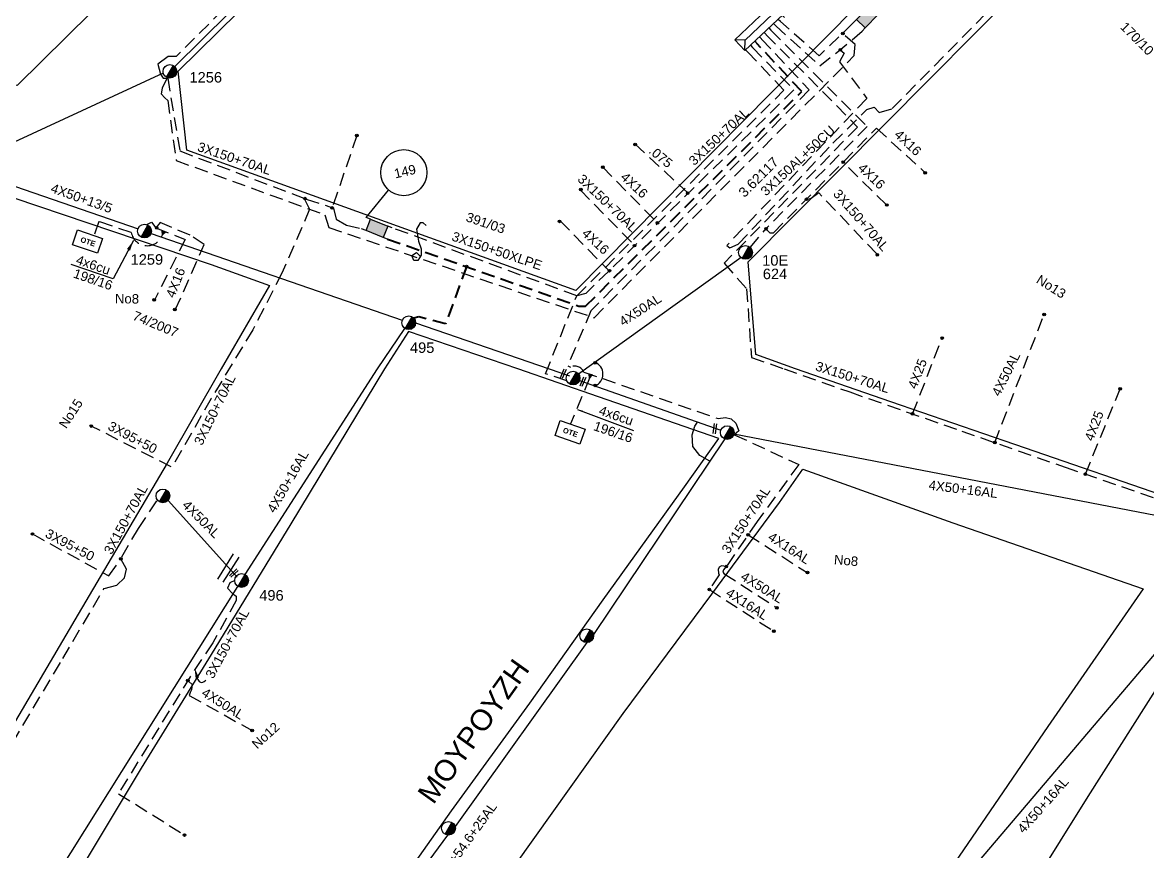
# Model space of a CAD drawing. Header units: millimetres. Extents: x 751 to 1825, y 358 to 872.
# Drawn here: x 1209 to 1316.4, y 438 to 517.1 of the extents above; entities that cross this region are included whole.
import ezdxf

# ---------------------------------------------------------------- set-up
doc = ezdxf.new("R2010")
doc.units = ezdxf.units.MM
doc.linetypes.add('DASHED', pattern=[19.05, 12.7, -6.35])
for name, color, linetype in [('Link Box 4 Διευθύνσεων', 7, 'Continuous'), ('Pillar OTE', 7, 'Continuous'), ('Άγνωστα', 7, 'Continuous'), ('Γέφυρες Εναέριου Δικτύου', 7, 'Continuous'), ('Γυμνά εναέρια ΧΤ (3Φ)   4x50AL', 7, 'Continuous'), ('Γυμνά εναέρια ΧΤ και ΦΟΠ (3Φ)   4x50+16AL', 7, 'Continuous'), ('Εναέρια παροχή ΧΤ 4x16', 7, 'SYN_LINE'), ('Επιγραφές - Σχήματα', 7, 'Continuous'), ('Καλώδια ΧΤ   3x150AL+50CU', 7, 'DASHED'), ('Καλώδια ΧΤ   3x150AL+50XLPE', 7, 'DASHED'), ('Καλώδια ΧΤ   3x95+50 AL XLPE', 7, 'DASHED'), ('Μηχανική τομή', 7, 'Continuous'), ('Στύλος ΦΜ', 7, 'Continuous'), ('Στύλος ΦΜ @ 1', 7, 'Continuous'), ('Συνδέσεις', 7, 'Continuous'), ('Συνεστραμμένα ΧΤ   3x70+54.6+25 AL', 7, 'SYN_LINE'), ('Τομή', 7, 'Continuous'), ('Υποσταθμός πόλεως', 7, 'Continuous'), ('Υπόβαθρο ΔΕΗ', 7, 'Continuous'), ('Υπόγεια καλώδια Δικτύου ΧΤ και Παρ. ΧΤ - 3X150+70 AL', 7, 'DASHED'), ('Υπόγεια καλώδια Παροχών ΧΤ   .075', 7, 'DASHED'), ('Υπόγεια καλώδια Παροχών ΧΤ   4x16AL', 7, 'DASHED'), ('Υπόγεια καλώδια Παροχών ΧΤ   4x25', 7, 'DASHED'), ('Υπόγεια καλώδια Παροχών ΧΤ   4x50AL', 7, 'DASHED'), ('Υπόγεια καλώδια Παροχών ΧΤ   4x6', 7, 'DASHED')]:
    doc.layers.add(name, color=color, linetype=linetype)
doc.styles.add('arial', font='arial.ttf')
doc.styles.get("Standard").update_dxf_attribs({"font": 'arial.ttf'})
doc.linetypes.add('SYN_LINE', pattern='A,0.5,-0.0001,["/\\/\\/\\/",Standard,S=0.1,R=0,X=0,Y=-0.05],-0.25', length=0.7501)
doc.dimstyles.new('ISO-25', dxfattribs={"dimtxt": 2.5, "dimasz": 2.5, "dimexe": 1.25, "dimexo": 0.625, "dimtad": 1, "dimtxsty": 'Standard', "dimcen": 2.5, "dimadec": 0, "dimazin": 0, "dimtfac": 1, "dimtmove": 0, "dimatfit": 3, "dimfxl": 1, "dimarcsym": 0})

# ---------------------------------------------------------------- blocks, each defined once
blk = doc.blocks.new('ΥΠΑΡΧΩΝ ΤΣΙΜΕΝΤΕΝΙΟΣ ΣΤΥΛΟΣ')
at = {"layer": 'Στύλος ΦΜ'}
blk.add_hatch(color=256, dxfattribs=at).paths.add_polyline_path([(-1.29, -2.28, 0.574793), (2.62, 0, 0.268822), (1.3, 2.27)])
blk.add_line((-1.29, -2.28), (1.3, 2.27), dxfattribs=at)
blk.add_circle((0, 0), 2.62, dxfattribs=at)
at = {"layer": 'Στύλος ΦΜ', "flags": 4}
for tag, p in [('ΑΡΙΘΜΟΣ', (-4.68, 8.05)), ('ΤΥΠΟΣ', (-4.91, 3.03))]:
    blk.add_attdef(tag, p, '', height=4, dxfattribs=at)
blk = doc.blocks.new('_ΣΥΝΔΕΣΗ')
at = {"layer": 'Συνδέσεις', "linetype": 'SYN_LINE', "ltscale": 40}
blk.add_hatch(color=256, dxfattribs=at).paths.add_polyline_path([(0.5, -0.01, 1), (-0.5, -0.01, 1)])
at = {"layer": 'Συνδέσεις'}
blk.add_circle((0, -0.01), 0.5, dxfattribs=at)
blk = doc.blocks.new('ΜΗΧΑΝΙΚΗ ΤΟΜΗ')
at = {"layer": 'Μηχανική τομή', "ltscale": 40}
for p, q in [((-1.89, 0.78), (1.89, 0.78)), ((1.89, 0), (-1.89, 0))]:
    blk.add_line(p, q, dxfattribs=at)
blk = doc.blocks.new('ΤΟΜΗ')
at = {"layer": 'Τομή', "ltscale": 40}
for p, q in [((-5.68, 0), (5.68, 0)), ((5.68, -2.33), (-5.68, -2.33))]:
    blk.add_line(p, q, dxfattribs=at)
blk = doc.blocks.new('LINK BOX 4 ΑΝΑΧΩΡΗΣΕΩΝ')
at = {"layer": 'Link Box 4 Διευθύνσεων', "ltscale": 40}
blk.add_hatch(color=256, dxfattribs=at).paths.add_polyline_path([(-3.54, 0), (-3.54, -4.67), (3.54, -4.67), (3.54, 0)])
for p, q in [((-3.54, 0), (-5.33, 0)), ((5.33, 0), (3.54, 0)), ((-3.54, -4.67), (-5.33, -4.67)), ((5.33, -4.67), (3.54, -4.67))]:
    blk.add_line(p, q, dxfattribs=at)
blk.add_lwpolyline([(-3.54, -4.67), (-3.54, 0), (3.54, 0), (3.54, -4.67)], close=True, dxfattribs=at)
blk = doc.blocks.new('ΥΠΟΣΤΑΘΜΟΣ ΠΟΛΕΩΣ 9 ΑΝΑΧΩΡΗΣΕΩΝ')
at = {"layer": 'Υποσταθμός πόλεως', "ltscale": 40}
for p, q in [((-9.63, -2.82), (-9.63, -4)), ((-7.12, -2.82), (-7.12, -4)), ((-4.84, -2.82), (-4.84, -4)), ((-2.36, -2.82), (-2.36, -4)), ((0.09, -2.82), (0.09, -4)), ((2.55, -2.82), (2.55, -4)), ((5.02, -2.82), (5.02, -4)), ((7.48, -2.82), (7.48, -4)), ((9.61, -2.82), (9.61, -4))]:
    blk.add_line(p, q, dxfattribs=at)
blk.add_lwpolyline([(-10.02, 2.82), (10.02, 2.82), (10.02, -2.82), (-10.02, -2.82)], close=True, dxfattribs=at)
for points in [[(-7.21, 0), (-10.02, 2.82)], [(-10.02, -2.82), (-7.21, 0)], [(-7.21, 0), (7.21, 0)], [(7.21, 0), (10.02, 2.82)], [(10.02, -2.82), (7.21, 0)]]:
    blk.add_lwpolyline(points, dxfattribs=at)
at = {"layer": 'Υποσταθμός πόλεως', "linetype": 'SYN_LINE', "ltscale": 40, "flags": 1}
for tag, p in [('ΜΕΤΑΣΧΗΜΑΤΙΣΜΟΣ', (10.79, 1.71)), ('ΙΣΧΥΣ', (10.77, -1.08)), ('ΑΡΙΘΜΟΣ', (10.89, -3.8))]:
    blk.add_attdef(tag, p, '', height=1.8, dxfattribs=at)
blk = doc.blocks.new('PILLAR ΟΤΕ')
at = {"layer": 'Pillar OTE', "ltscale": 40}
blk.add_lwpolyline([(-3.31, 2.02), (3.39, 2.02), (3.39, -1.99), (-3.31, -1.99)], close=True, dxfattribs=at)
at = {"layer": 'Pillar OTE', "insert": (-1.81, 0.71), "char_height": 1.3575, "width": 109.961, "attachment_point": 1}
blk.add_mtext('{\\fArial|b1|i0|c161|p34;OTE}', dxfattribs=at)

msp = doc.modelspace()

# ---------------------------------------------------------------- hatches: boundary and pattern name
at = {"layer": 'Pillar OTE', "ltscale": 40}
h = msp.add_hatch(color=256, dxfattribs=at)
h.dxf.hatch_style = 1
h.paths.add_polyline_path([(1222.39, 497.25), (1222.4, 496.83), (1222.72, 497.11)])
h = msp.add_hatch(color=256, dxfattribs=at)
h.dxf.hatch_style = 1
h.paths.add_polyline_path([(1263.11, 483.56), (1263.16, 483.14), (1263.45, 483.45)])

# ---------------------------------------------------------------- linework, layer by layer
for points in [[(1222.72, 497.11), (1222.4, 496.83), (1222.39, 497.25), (1222.72, 497.11)], [(1263.45, 483.45), (1263.16, 483.14), (1263.11, 483.56), (1263.45, 483.45)]]:
    msp.add_lwpolyline(points, dxfattribs=at)
at = {"layer": 'Άγνωστα', "color": 85, "linetype": 'DASHED', "ltscale": 0.1}
msp.add_lwpolyline([(1288.33, 517.07), (1285.07, 513.93), (1281.37, 517.21)], dxfattribs=at)
at = {"layer": 'Άγνωστα', "color": 27, "linetype": 'DASHED', "lineweight": 40, "ltscale": 0.1}
for points in [[(1243.89, 496.43), (1262.14, 490.03), (1262.78, 490.03), (1283.4, 510.51), (1279.13, 515.1)], [(1251.41, 493.79), (1249.42, 488.33), (1246.87, 489.01), (1246.39, 488.87)]]:
    msp.add_lwpolyline(points, dxfattribs=at)
at = {"layer": 'Άγνωστα', "color": 85, "ltscale": 0.1}
msp.add_lwpolyline([(1203.5, 503.53), (1222.49, 512.29)], dxfattribs=at)
at = {"layer": 'Άγνωστα', "color": 173, "ltscale": 0.1}
for points in [[(1203.72, 503.05), (1220.07, 497.4)], [(1221.31, 496.97), (1245.29, 488.67)], [(1246.56, 488.44), (1261.26, 483.38)]]:
    msp.add_lwpolyline(points, dxfattribs=at)
at = {"layer": 'Άγνωστα', "color": 6, "linetype": 'DASHED', "ltscale": 0.1}
msp.add_lwpolyline([(1278.5, 495.62), (1279.98, 497.41)], dxfattribs=at)
at = {"layer": 'Γέφυρες Εναέριου Δικτύου', "ltscale": 0.1}
msp.add_lwpolyline([(1274.64, 475.23), (1273.67, 475.77), (1273.01, 476.63), (1272.94, 477.74), (1273.21, 478.57), (1273.47, 478.95)], dxfattribs=at)
at = {"layer": 'Γυμνά εναέρια ΧΤ (3Φ)   4x50AL', "color": 6, "ltscale": 0.1}
msp.add_lwpolyline([(1277.62, 494.67), (1262.1, 483.53)], dxfattribs=at)
at = {"layer": 'Γυμνά εναέρια ΧΤ και ΦΟΠ (3Φ)   4x50+16AL', "color": 85, "ltscale": 0.1}
msp.add_lwpolyline([(1223.59, 512.9), (1244.29, 533.39)], dxfattribs=at)
at = {"layer": 'Γυμνά εναέρια ΧΤ και ΦΟΠ (3Φ)   4x50+16AL', "color": 27, "ltscale": 0.1}
for points in [[(1230.28, 464.4), (1242.91, 484.03), (1245.53, 487.9)], [(1229.56, 463.26), (1212.46, 435.96)]]:
    msp.add_lwpolyline(points, dxfattribs=at)
at = {"layer": 'Γυμνά εναέρια ΧΤ και ΦΟΠ (3Φ)   4x50+16AL', "color": 5, "ltscale": 0.1}
for points in [[(1276.94, 477.83), (1326.22, 468.32)], [(1293.53, 429.05), (1326.46, 467.8)]]:
    msp.add_lwpolyline(points, dxfattribs=at)
at = {"layer": 'Εναέρια παροχή ΧΤ 4x16', "color": 6, "linetype": 'DASHED', "ltscale": 0.1}
for points in [[(1290.55, 507.01), (1295.22, 502.73)], [(1291.48, 499.7), (1287.35, 503.76)]]:
    msp.add_lwpolyline(points, dxfattribs=at)
at = {"layer": 'Εναέρια παροχή ΧΤ 4x16', "color": 1, "linetype": 'DASHED', "ltscale": 0.1}
for points in [[(1264.39, 503.31), (1269.65, 497.94)], [(1260.34, 498.18), (1265.03, 493.4)]]:
    msp.add_lwpolyline(points, dxfattribs=at)
at = {"layer": 'Εναέρια παροχή ΧΤ 4x16', "color": 173, "linetype": 'DASHED', "ltscale": 0.1}
for points in [[(1220.91, 497.81), (1221.35, 498.05), (1221.77, 497.5), (1224.58, 496.39), (1221.64, 490.59)], [(1223.63, 489.66), (1226.38, 495.92), (1226.38, 495.92), (1225.05, 496.8), (1222.19, 498), (1221.77, 497.5)]]:
    msp.add_lwpolyline(points, dxfattribs=at)
at = {"layer": 'Επιγραφές - Σχήματα', "ltscale": 0.1}
for points in [[(1241.84, 498.49), (1243.97, 501.09)], [(1247.56, 497.71), (1247.29, 497.99), (1247, 497.99), (1246.66, 497.38), (1246.82, 496.22), (1247.09, 495.5), (1247.09, 494.89), (1246.76, 494.39), (1246.38, 494.39), (1246.2, 494.85), (1246.66, 495.16), (1247.02, 494.77)], [(1225.73, 454.52), (1225.78, 454.38), (1225.84, 454.27), (1225.92, 454.18), (1226.02, 454.12), (1226.13, 454.1), (1226.25, 454.12), (1226.38, 454.18), (1226.53, 454.3)]]:
    msp.add_lwpolyline(points, dxfattribs=at)
msp.add_circle((1245.44, 502.77), 2.2, dxfattribs=at)
at = {"layer": 'Επιγραφές - Σχήματα'}
msp.add_solid([(1225.57, 454.47), (1225.47, 455.48), (1225.89, 454.56)], dxfattribs=at)
at = {"layer": 'Καλώδια ΧΤ   3x150AL+50CU', "color": 30, "linetype": 'DASHED', "ltscale": 0.1}
for points in [[(1287.05, 514.51), (1287.45, 514.16), (1287.02, 513.34), (1289.61, 509.84), (1276.25, 495.82), (1276.55, 495.59), (1277.35, 495.95), (1286.38, 505.58), (1289.62, 508.8), (1290.33, 509.01), (1290.8, 508.5), (1292.03, 508.88), (1326.76, 544.04)], [(1280.92, 516.79), (1285.13, 512.98), (1286.75, 514.23), (1289.17, 516.26)]]:
    msp.add_lwpolyline(points, dxfattribs=at)
at = {"layer": 'Καλώδια ΧΤ   3x150AL+50XLPE', "color": 85, "linetype": 'DASHED', "ltscale": 0.1}
msp.add_lwpolyline([(1222.88, 511.88), (1222.38, 510.84), (1222.27, 510.3), (1222.64, 509.92), (1222.9, 509.67), (1223.71, 503.93), (1237.89, 498.75), (1238.27, 497.54), (1263.59, 488.92), (1288.42, 513.95), (1288.52, 514.99), (1287.3, 516.05)], dxfattribs=at)
at = {"layer": 'Καλώδια ΧΤ   3x95+50 AL XLPE', "color": 1, "linetype": 'DASHED', "ltscale": 0.1}
msp.add_lwpolyline([(1223.24, 474.67), (1215.61, 478.57)], dxfattribs=at)
at = {"layer": 'Καλώδια ΧΤ   3x95+50 AL XLPE', "color": 6, "linetype": 'DASHED', "ltscale": 0.1}
msp.add_lwpolyline([(1209.99, 468.27), (1217.29, 464.26), (1218.43, 465.9), (1218.44, 465.91)], dxfattribs=at)
at = {"layer": 'Συνεστραμμένα ΧΤ   3x70+54.6+25 AL', "color": 6, "linetype": 'Continuous', "ltscale": 0.1}
msp.add_lwpolyline([(1262.19, 482.92), (1275.68, 478.17)], dxfattribs=at)
at = {"layer": 'Συνεστραμμένα ΧΤ   3x70+54.6+25 AL', "color": 6, "linetype": 'SYN_LINE', "ltscale": 10}
for points in [[(1276.06, 477.35), (1263.53, 458.69)], [(1262.89, 457.91), (1250.33, 440.36)], [(1249.59, 439.53), (1238.12, 423.92)]]:
    msp.add_lwpolyline(points, dxfattribs=at)
at = {"layer": 'Υπόβαθρο ΔΕΗ', "lineweight": -2, "ltscale": 0.1}
msp.add_lwpolyline([(1384.27, 615.51), (1261.85, 491.51), (1224.72, 504.92), (1223.89, 512.45), (1328.63, 615.51), (1372.4, 658.23), (1399.84, 631.21)], close=True, dxfattribs=at)
at = {"layer": 'Υπόβαθρο ΔΕΗ', "ltscale": 0.1}
for points in [[(1263.38, 606.7), (1284.01, 585.61), (1208.55, 511.08), (1180.12, 518.98), (1179.3, 523.54), (1262.97, 606.87), (1263.09, 606.99), (1263.38, 606.7)], [(1150.26, 394.18), (1132.28, 405.44), (1140.87, 417.3), (1150.06, 429.44), (1175.81, 464.3), (1190.48, 484.03), (1203.47, 501.97), (1227.05, 494), (1232.62, 492.01), (1228.02, 484.03), (1222.84, 475.02), (1214.35, 460.62), (1187.18, 414.42), (1167.19, 380.54), (1162.93, 373.59), (1154.5, 377.02), (1132.05, 386.6), (1122.28, 386.85), (1120.83, 389.97), (1128.92, 400.87), (1146.82, 389.17)], [(1217.7, 492.64), (1213.69, 493.99)], [(1242.5, 431.25), (1249.98, 441.83), (1257.47, 452.11), (1264.45, 462), (1272.23, 472.78), (1275.5, 477.39), (1264.01, 481.38), (1256.33, 484.03), (1245.89, 487.59), (1243.59, 484.03), (1234.65, 469.24), (1227.05, 456.76), (1220.37, 445.92), (1213.01, 433.67)], [(1283.5, 474.45), (1297.84, 469.32), (1315.99, 463.05), (1306.89, 449.89), (1296.29, 434.38), (1287.02, 420.61), (1279.75, 409.67), (1272.87, 399.46), (1257.63, 410.14), (1244.24, 419.89), (1254.48, 434.42), (1266.36, 451.13), (1274.84, 462.52), (1281.28, 471.29), (1283.5, 474.45)], [(1302.83, 430.5), (1310.75, 443.2), (1322.02, 461.01), (1340.36, 454.56), (1354.08, 449.72), (1367.08, 445.23), (1382.03, 439.82), (1404.19, 431.83), (1401.74, 424.69), (1397.22, 411.6), (1393.29, 400.26), (1391.73, 395.17), (1386.73, 397.15), (1381.43, 399.21), (1376.28, 401.18), (1370.64, 403.37), (1364.1, 405.98), (1356.38, 409.03), (1346.09, 413.12), (1332.67, 418.43), (1314.34, 425.7), (1302.83, 430.5)]]:
    msp.add_lwpolyline(points, dxfattribs=at)
msp.add_lwpolyline([(1326.52, 484.03), (1319.6, 471.35), (1303.75, 476.82), (1291.91, 480.88), (1282.82, 484.03), (1279.04, 485.42), (1278.31, 494.26), (1351.76, 568.34), (1366.06, 553.95)], close=True, dxfattribs=at)
msp.add_arc((1263.23, 483.54), 1.21, 290.4363, 68.7472, dxfattribs=at)
at = {"layer": 'Υπόγεια καλώδια Δικτύου ΧΤ και Παρ. ΧΤ - 3X150+70 AL', "color": 1, "linetype": 'DASHED', "ltscale": 0.1}
for points in [[(1242.66, 520.19), (1236.24, 526.39), (1223.72, 513.86), (1222.94, 513.86), (1221.96, 513.13), (1222.22, 512.16), (1222.47, 511.79), (1222.9, 511.79), (1224.07, 504.84), (1235.89, 500.33)], [(1278.71, 514.71), (1282.66, 510.67), (1262.79, 491.22), (1261.93, 491.01), (1244.32, 497.51)], [(1240.96, 506.31), (1238.6, 499.42)], [(1262.28, 501.11), (1267.48, 495.81)], [(1236, 500.16), (1236.45, 499.27), (1233.79, 493.18), (1231.03, 487.76), (1227.05, 481.21), (1223.32, 474.67)], [(1236.12, 500.25), (1238.71, 499.39), (1238.98, 498.32), (1239.98, 497.75), (1241.41, 497.41)]]:
    msp.add_lwpolyline(points, dxfattribs=at)
at = {"layer": 'Υπόγεια καλώδια Δικτύου ΧΤ και Παρ. ΧΤ - 3X150+70 AL', "color": 5, "linetype": 'DASHED', "ltscale": 0.1}
msp.add_lwpolyline([(1279.58, 515.52), (1284.13, 510.67), (1263.29, 489.57), (1261.08, 484.33), (1261.33, 484.21, -0.4086), (1262.61, 483.73), (1275.44, 479.29), (1276.12, 479.4), (1276.66, 479.27), (1277.13, 478.84), (1277.39, 478.11), (1276.97, 477.75), (1283.13, 474.9), (1279.14, 469.45), (1276.21, 465.16), (1275.74, 465.24), (1275.52, 465.1), (1275.44, 464.87), (1275.45, 464.53), (1275.54, 464.36), (1274.59, 462.97)], format="xyb", dxfattribs=at)
at = {"layer": 'Υπόγεια καλώδια Δικτύου ΧΤ και Παρ. ΧΤ - 3X150+70 AL', "color": 2, "linetype": 'DASHED', "ltscale": 0.1}
msp.add_lwpolyline([(1280.02, 515.94), (1288.74, 507.12), (1276, 494.13), (1278.15, 491.69), (1278.6, 485.13), (1281.72, 484.04), (1287.99, 481.83), (1298.67, 478.1), (1308.53, 474.65), (1317.75, 471.49), (1324.99, 469.32), (1325.58, 469.43), (1326.08, 469.39), (1326.51, 469.19), (1326.66, 468.92)], dxfattribs=at)
at = {"layer": 'Υπόγεια καλώδια Δικτύου ΧΤ και Παρ. ΧΤ - 3X150+70 AL', "color": 6, "linetype": 'DASHED', "ltscale": 0.1}
for points in [[(1280.47, 516.36), (1289.65, 507.17), (1279.98, 497.41), (1280.37, 497.03), (1280.72, 497.03), (1290.55, 507.01), (1290.55, 507.01)], [(1290.56, 495.01), (1285.03, 500.84), (1284.31, 500.3), (1283.83, 500.18)], [(1218.54, 466.09), (1220.11, 468.8), (1221.91, 471.51)], [(1192.72, 422.76), (1193.5, 422.67), (1193.93, 422.86), (1194.16, 423.53), (1193.76, 424.34), (1201.27, 436.85), (1206.7, 446.37), (1207.58, 446.41), (1208.3, 447.21), (1208.11, 448.36), (1212.89, 456.37), (1216.83, 463.07), (1218.05, 463.37), (1218.78, 464.1), (1218.97, 464.9), (1218.43, 465.9)], [(1229.3, 463.83), (1228.82, 463.61), (1228.6, 463.11), (1229.09, 462.59), (1229.43, 462.34), (1229.45, 461.91), (1227.2, 457.87), (1225.04, 454.63), (1218.21, 443.47), (1224.52, 439.53)]]:
    msp.add_lwpolyline(points, dxfattribs=at)
at = {"layer": 'Υπόγεια καλώδια Δικτύου ΧΤ και Παρ. ΧΤ - 3X150+70 AL', "color": 173, "linetype": 'DASHED', "ltscale": 0.1}
for points in [[(1281.71, 510.64), (1278.26, 514.28)], [(1260.99, 482.9), (1258.96, 483.57), (1261.93, 491.01), (1281.71, 510.64)]]:
    msp.add_lwpolyline(points, dxfattribs=at)
at = {"layer": 'Υπόγεια καλώδια Παροχών ΧΤ   .075', "color": 1, "linetype": 'DASHED', "ltscale": 0.1}
msp.add_lwpolyline([(1267.48, 505.52), (1272.57, 500.8)], dxfattribs=at)
at = {"layer": 'Υπόγεια καλώδια Παροχών ΧΤ   4x16AL', "color": 5, "linetype": 'DASHED', "ltscale": 0.1}
for points in [[(1278.29, 468.2), (1283.94, 464.58)], [(1274.59, 462.97), (1280.74, 458.98)]]:
    msp.add_lwpolyline(points, dxfattribs=at)
at = {"layer": 'Υπόγεια καλώδια Παροχών ΧΤ   4x25', "color": 2, "linetype": 'DASHED', "ltscale": 0.1}
for points in [[(1293.99, 479.74), (1296.8, 486.98)], [(1310.47, 473.97), (1313.79, 482.12)]]:
    msp.add_lwpolyline(points, dxfattribs=at)
at = {"layer": 'Υπόγεια καλώδια Παροχών ΧΤ   4x50AL', "color": 2, "linetype": 'DASHED', "ltscale": 0.1}
msp.add_lwpolyline([(1301.83, 476.99), (1306.54, 489.23)], dxfattribs=at)
at = {"layer": 'Υπόγεια καλώδια Παροχών ΧΤ   4x50AL', "color": 6, "linetype": 'Continuous', "ltscale": 0.1}
msp.add_lwpolyline([(1222.98, 471.45), (1229.52, 464.15)], dxfattribs=at)
at = {"layer": 'Υπόγεια καλώδια Παροχών ΧΤ   4x50AL', "color": 5, "linetype": 'DASHED', "ltscale": 0.1}
msp.add_lwpolyline([(1276.21, 465.16), (1275.94, 464.84), (1275.88, 464.63), (1276.01, 464.48), (1281.04, 461.22)], dxfattribs=at)
at = {"layer": 'Υπόγεια καλώδια Παροχών ΧΤ   4x50AL', "color": 6, "linetype": 'DASHED', "ltscale": 0.1}
msp.add_lwpolyline([(1224.91, 454.2), (1225.25, 453.9), (1225.16, 453.39), (1225.04, 453.14), (1224.95, 452.86), (1230.97, 449.5)], dxfattribs=at)
at = {"layer": 'Υπόγεια καλώδια Παροχών ΧΤ   4x6', "color": 173, "linetype": 'DASHED', "ltscale": 0.1}
msp.add_lwpolyline([(1222.4, 496.83, -0.764779), (1219.43, 497.04), (1216.32, 498.1), (1215.86, 496.73)], format="xyb", dxfattribs=at)
at = {"layer": 'Υπόγεια καλώδια Παροχών ΧΤ   4x6', "color": 5, "linetype": 'DASHED', "ltscale": 0.1}
msp.add_lwpolyline([(1263.16, 483.14), (1261.33, 478.78)], dxfattribs=at)

# ---------------------------------------------------------------- block references
at = {"layer": 'Link Box 4 Διευθύνσεων', "ltscale": 0.1}
for p, xscale, yscale, zscale, rotation in [((1289.25, 518.03), 0.2500000000000421, 0.2500000000000421, 0.2500000000000421, 45.88176775565857), ((1243.08, 498), 0.2499999999999798, 0.2499999999999798, 0.2499999999999798, 338.3513961428109)]:
    msp.add_blockref('LINK BOX 4 ΑΝΑΧΩΡΗΣΕΩΝ', p, dxfattribs=dict(at, xscale=xscale, yscale=yscale, zscale=zscale, rotation=rotation))
at = {"layer": 'Pillar OTE'}
for p, xscale, yscale, zscale, rotation in [((1215.24, 496.18), 0.3749999999999999, 0.3749999999999999, 0.3749999999999999, 341.3289240126153), ((1261.28, 477.98), 0.375, 0.375, 0.375, 340.9421217502671)]:
    msp.add_blockref('PILLAR ΟΤΕ', p, dxfattribs=dict(at, xscale=xscale, yscale=yscale, zscale=zscale, rotation=rotation))
at = {"layer": 'Μηχανική τομή', "ltscale": 0.1}
for p, xscale, yscale, zscale, rotation in [((1260.74, 483.54), 0.2499999999999776, 0.2499999999999776, 0.2499999999999776, 66.74409597805827), ((1262.62, 482.77), 0.2499999999999776, 0.2499999999999776, 0.2499999999999776, 66.74409597805827), ((1275.22, 478.31), 0.2499999999999805, 0.2499999999999805, 0.2499999999999805, 81.83975587750578), ((1229.28, 464.47), 0.2500000000000739, 0.2500000000000739, 0.2500000000000739, 43.65016037580379)]:
    msp.add_blockref('ΜΗΧΑΝΙΚΗ ΤΟΜΗ', p, dxfattribs=dict(at, xscale=xscale, yscale=yscale, zscale=zscale, rotation=rotation))
at = {"layer": 'Στύλος ΦΜ @ 1', "ltscale": 0.1}
ref = msp.add_blockref('ΥΠΑΡΧΩΝ ΤΣΙΜΕΝΤΕΝΙΟΣ ΣΤΥΛΟΣ', (1223.12, 512.44), dxfattribs=dict(at, xscale=0.25, yscale=0.25, zscale=0.25))
ref.add_attrib('ΤΥΠΟΣ', '1256', (1224.98, 511.37), dxfattribs={"layer": 'Στύλος ΦΜ', "height": 1, "flags": 4})
ref = msp.add_blockref('ΥΠΑΡΧΩΝ ΤΣΙΜΕΝΤΕΝΙΟΣ ΣΤΥΛΟΣ', (1220.69, 497.19), dxfattribs=dict(at, xscale=0.25, yscale=0.25, zscale=0.25))
ref.add_attrib('ΤΥΠΟΣ', '1259', (1219.36, 493.98), dxfattribs={"layer": 'Στύλος ΦΜ', "height": 1, "flags": 4})
ref = msp.add_blockref('ΥΠΑΡΧΩΝ ΤΣΙΜΕΝΤΕΝΙΟΣ ΣΤΥΛΟΣ', (1278.04, 495.15), dxfattribs=dict(at, xscale=0.25, yscale=0.25, zscale=0.25))
ref.add_attrib('ΤΥΠΟΣ', '10E', (1279.63, 493.89), dxfattribs={"layer": 'Στύλος ΦΜ', "height": 1, "flags": 4})
ref.add_attrib('ΑΡΙΘΜΟΣ', '624', (1279.69, 492.6), dxfattribs={"layer": 'Στύλος ΦΜ', "height": 1, "flags": 4})
ref = msp.add_blockref('ΥΠΑΡΧΩΝ ΤΣΙΜΕΝΤΕΝΙΟΣ ΣΤΥΛΟΣ', (1245.9, 488.44), dxfattribs=dict(at, xscale=0.25, yscale=0.25, zscale=0.25))
ref.add_attrib('ΤΥΠΟΣ', '495', (1246.02, 485.56), dxfattribs={"layer": 'Στύλος ΦΜ', "height": 1, "flags": 4})
at = {"layer": 'Στύλος ΦΜ @ 1', "ltscale": 0.1, "xscale": 0.25, "yscale": 0.25, "zscale": 0.25}
for p in [(1261.58, 483.16), (1276.3, 477.95), (1222.45, 471.91), (1262.89, 458.56), (1249.7, 440.17)]:
    msp.add_blockref('ΥΠΑΡΧΩΝ ΤΣΙΜΕΝΤΕΝΙΟΣ ΣΤΥΛΟΣ', p, dxfattribs=at)
at = {"layer": 'Στύλος ΦΜ @ 1', "ltscale": 0.1}
ref = msp.add_blockref('ΥΠΑΡΧΩΝ ΤΣΙΜΕΝΤΕΝΙΟΣ ΣΤΥΛΟΣ', (1229.96, 463.83), dxfattribs=dict(at, xscale=0.25, yscale=0.25, zscale=0.25))
ref.add_attrib('ΤΥΠΟΣ', '496', (1231.64, 461.91), dxfattribs={"layer": 'Στύλος ΦΜ', "height": 1, "flags": 4})
at = {"layer": 'Συνδέσεις', "ltscale": 0.1, "xscale": 0.25, "yscale": 0.25, "zscale": 0.25}
for p in [(1287.32, 516.05), (1287.09, 514.5), (1240.96, 506.32), (1267.51, 505.46), (1287.37, 503.77), (1264.43, 503.29), (1295.19, 502.75), (1236.01, 500.29), (1262.33, 501.16), (1272.52, 500.81), (1283.85, 500.23), (1238.59, 499.4), (1291.52, 499.68), (1260.29, 498.12), (1221.85, 497.5), (1269.63, 497.98), (1280, 497.42), (1267.45, 495.8), (1290.62, 494.93), (1251.43, 493.81), (1265.06, 493.41), (1221.62, 490.62), (1223.59, 489.7), (1306.54, 489.23), (1296.8, 486.98), (1263.69, 484.61), (1263.69, 482.46), (1313.79, 482.13), (1293.99, 479.75), (1215.61, 478.58), (1301.83, 477), (1310.47, 473.98), (1209.99, 468.27), (1278.29, 468.2), (1218.43, 465.91), (1276.21, 465.16), (1283.95, 464.59), (1274.59, 462.97), (1281.04, 461.23), (1280.74, 458.99), (1224.82, 454.28), (1230.96, 449.51), (1224.51, 439.53)]:
    msp.add_blockref('_ΣΥΝΔΕΣΗ', p, dxfattribs=at)
at = {"layer": 'Τομή', "ltscale": 0.1, "xscale": 0.2499999999998702, "yscale": 0.2499999999998702, "zscale": 0.2499999999998702, "rotation": 57.80641052357772}
msp.add_blockref('ΤΟΜΗ', (1228.44, 465.17), dxfattribs=at)
at = {"layer": 'Υποσταθμός πόλεως', "xscale": 0.249999999999989, "yscale": 0.249999999999989, "zscale": 0.249999999999989, "rotation": 43.34282942458042}
msp.add_blockref('ΥΠΟΣΤΑΘΜΟΣ ΠΟΛΕΩΣ 9 ΑΝΑΧΩΡΗΣΕΩΝ', (1279.32, 516.66), dxfattribs=at)

# ---------------------------------------------------------------- texts
at = {"layer": 'Άγνωστα', "color": 7, "ltscale": 0.1, "insert": (1211.96, 501.77), "char_height": 0.9, "width": 84.1859, "attachment_point": 1, "rotation": 340.5286}
msp.add_mtext('4X50+13/5', dxfattribs=at)
at = {"layer": 'Γυμνά εναέρια ΧΤ (3Φ)   4x50AL', "color": 7, "ltscale": 0.1, "insert": (1265.88, 488.82), "char_height": 0.9, "width": 84.1859, "attachment_point": 1, "rotation": 33.1688}
msp.add_mtext('4X50AL', dxfattribs=at)
at = {"layer": 'Γυμνά εναέρια ΧΤ και ΦΟΠ (3Φ)   4x50+16AL', "color": 7, "ltscale": 0.1, "char_height": 0.9, "width": 84.1859, "attachment_point": 1}
for insert, rotation in [((1232.33, 470.65), 60.1332), ((1295.59, 473.41), 352.881), ((1303.9, 440.22), 48.4795)]:
    msp.add_mtext('4X50+16AL', dxfattribs=dict(at, insert=insert, rotation=rotation))
at = {"layer": 'Εναέρια παροχή ΧΤ 4x16', "color": 7, "linetype": 'DASHED', "ltscale": 0.1, "char_height": 0.9, "width": 84.1859, "attachment_point": 1}
for insert, rotation in [((1292.78, 506.96), 316.8708), ((1266.65, 502.9), 317.3552), ((1289.31, 503.77), 316.8708), ((1262.96, 497.53), 317.3552), ((1222.69, 491.07), 68.424)]:
    msp.add_mtext('4X16', dxfattribs=dict(at, insert=insert, rotation=rotation))
at = {"layer": 'Επιγραφές - Σχήματα', "color": 7, "ltscale": 0.1, "char_height": 0.9, "width": 84.1859, "attachment_point": 1}
for s, insert, rotation in [('170/10', (1314.37, 517.24), 314.9215), ('149', (1244.42, 503.09), 13.0753), ('391/03', (1251.57, 499.01), 341.3374), ('No13', (1306.18, 493.07), 327.8398), ('No8', (1217.87, 491.2), 359.1291), ('74/2007', (1219.82, 489.6), 337.5395)]:
    msp.add_mtext(s, dxfattribs=dict(at, insert=insert, rotation=rotation))
at = {"layer": 'Επιγραφές - Σχήματα', "ltscale": 0.1, "char_height": 0.9, "attachment_point": 1}
for s, insert, width, rotation in [('\\pt0.9;{\\H1.042x;3.62117}', (1277.28, 501), 28.3667, 44.9769), ('No15', (1212.46, 478.76), 2.7351, 56.9071)]:
    msp.add_mtext(s, dxfattribs=dict(at, insert=insert, width=width, rotation=rotation))
at = {"layer": 'Επιγραφές - Σχήματα', "ltscale": 0.1, "char_height": 0.9, "width": 84.1859, "attachment_point": 1, "style": 'arial'}
for s, insert, rotation in [('No8', (1286.53, 466.29), 355.1501), ('No12', (1230.83, 448.36), 42.2481)]:
    msp.add_mtext(s, dxfattribs=dict(at, insert=insert, rotation=rotation))
at = {"layer": 'Επιγραφές - Σχήματα', "ltscale": 0.1, "insert": (1252.09, 449.44), "char_height": 2, "attachment_point": 5, "rotation": 54.5116}
msp.add_mtext('ΜΟΥΡΟΥΖΗ', dxfattribs=at)
at = {"layer": 'Καλώδια ΧΤ   3x150AL+50CU', "color": 7, "linetype": 'DASHED', "ltscale": 0.1, "insert": (1279.38, 501.14), "char_height": 0.9, "width": 84.1859, "attachment_point": 1, "rotation": 42.8779}
msp.add_mtext('3X150AL+50CU', dxfattribs=at)
at = {"layer": 'Καλώδια ΧΤ   3x150AL+50XLPE', "color": 7, "linetype": 'DASHED', "ltscale": 0.1, "insert": (1250.22, 497.17), "char_height": 0.9, "width": 84.1859, "attachment_point": 1, "rotation": 341.3374}
msp.add_mtext('3X150+50XLPE', dxfattribs=at)
at = {"layer": 'Καλώδια ΧΤ   3x95+50 AL XLPE', "color": 7, "linetype": 'DASHED', "ltscale": 0.1, "char_height": 0.9, "attachment_point": 1, "rotation": 341}
for s, insert in [('4x6cu', (1214.36, 494.93)), ('198/16', (1214.11, 493.63))]:
    msp.add_mtext_dynamic_manual_height_columns(s, width=1.8, gutter_width=12.5, heights=[0.118], dxfattribs=dict(at, insert=insert))
at = {"layer": 'Καλώδια ΧΤ   3x95+50 AL XLPE', "color": 7, "linetype": 'DASHED', "ltscale": 0.1, "char_height": 0.9, "width": 84.1859, "attachment_point": 1, "rotation": 332.0405}
for insert in [(1217.53, 479.08), (1211.55, 468.82)]:
    msp.add_mtext('3X95+50', dxfattribs=dict(at, insert=insert))
at = {"layer": 'Συνεστραμμένα ΧΤ   3x70+54.6+25 AL', "color": 7, "linetype": 'DASHED', "ltscale": 0.1, "insert": (1248.03, 435.01), "char_height": 0.9, "width": 84.1859, "attachment_point": 1, "rotation": 54.0999}
msp.add_mtext('3x70+54.6+25AL', dxfattribs=at)
at = {"layer": 'Υπόγεια καλώδια Δικτύου ΧΤ και Παρ. ΧΤ - 3X150+70 AL', "color": 7, "linetype": 'DASHED', "ltscale": 0.1, "char_height": 0.9, "width": 84.1859, "attachment_point": 1}
for insert, rotation in [((1272.53, 504.04), 43.2584), ((1225.95, 505.72), 341.3374), ((1262.56, 502.71), 316.2575), ((1287.02, 501.29), 310.9404), ((1284.91, 484.77), 342.4213), ((1225.37, 477.05), 63.6643), ((1216.76, 466.67), 61.4397), ((1275.69, 466.81), 56.6766), ((1226.45, 454.81), 61.4397)]:
    msp.add_mtext('3X150+70AL', dxfattribs=dict(at, insert=insert, rotation=rotation))
at = {"layer": 'Υπόγεια καλώδια Παροχών ΧΤ   .075', "color": 7, "linetype": 'DASHED', "ltscale": 0.1, "insert": (1269.31, 505.41), "char_height": 0.9, "width": 84.1859, "attachment_point": 1, "rotation": 320.2173}
msp.add_mtext('.075', dxfattribs=at)
at = {"layer": 'Υπόγεια καλώδια Παροχών ΧΤ   4x16AL', "color": 7, "linetype": 'DASHED', "ltscale": 0.1, "char_height": 0.9, "attachment_point": 1, "rotation": 341}
for s, insert in [('4x6cu', (1264.26, 480.55)), ('196/16', (1263.75, 479.06))]:
    msp.add_mtext_dynamic_manual_height_columns(s, width=1.8, gutter_width=12.5, heights=[0.118], dxfattribs=dict(at, insert=insert))
at = {"layer": 'Υπόγεια καλώδια Παροχών ΧΤ   4x16AL', "color": 7, "linetype": 'DASHED', "ltscale": 0.1, "char_height": 0.9, "width": 84.1859, "attachment_point": 1, "rotation": 327.0898}
for insert in [(1280.59, 468.52), (1276.57, 463.18)]:
    msp.add_mtext('4X16AL', dxfattribs=dict(at, insert=insert))
at = {"layer": 'Υπόγεια καλώδια Παροχών ΧΤ   4x25', "color": 7, "linetype": 'DASHED', "ltscale": 0.1, "char_height": 0.9, "width": 84.1859, "attachment_point": 1, "rotation": 69.2117}
for insert in [(1293.5, 482.36), (1310.36, 477.38)]:
    msp.add_mtext('4X25', dxfattribs=dict(at, insert=insert))
at = {"layer": 'Υπόγεια καλώδια Παροχών ΧΤ   4x50AL', "color": 7, "linetype": 'DASHED', "ltscale": 0.1, "char_height": 0.9, "width": 84.1859, "attachment_point": 1}
for insert, rotation in [((1301.49, 481.74), 63.5705), ((1224.85, 471.59), 315.0241), ((1277.97, 464.74), 328.0163), ((1226.53, 453.65), 327.8179)]:
    msp.add_mtext('4X50AL', dxfattribs=dict(at, insert=insert, rotation=rotation))

# ---------------------------------------------------------------- leaders
at = {"layer": 'Επιγραφές - Σχήματα', "ltscale": 40}
for points, override in [([(1219.63, 496.28), (1217.7, 492.64)], {"dimasz": 1, "dimtad": 0}), ([(1262.01, 480.16), (1267.36, 478.15)], {"dimasz": 0.5, "dimtad": 0})]:
    msp.add_leader(points, dimstyle='ISO-25', override=override, dxfattribs=at)

doc.saveas('drawing.dxf')
